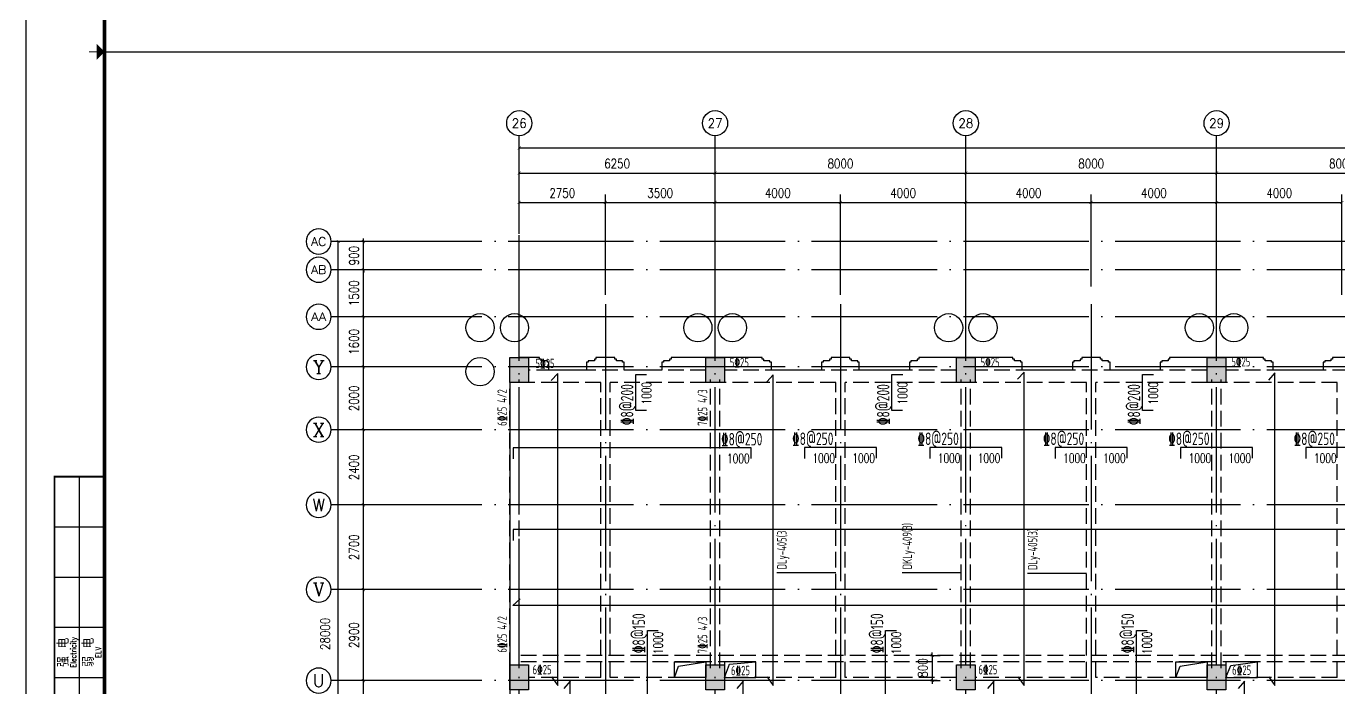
# Model space of a CAD drawing. Header units: millimetres. Extents: x 2998490 to 15040601, y 444546 to 7822218.
# Drawn here: x 14841995 to 14883870, y 7591634 to 7612727 of the extents above; entities that cross this region are included whole.
import ezdxf
from ezdxf.enums import TextEntityAlignment as Align

# ---------------------------------------------------------------- set-up
doc = ezdxf.new("R2010")
doc.units = ezdxf.units.MM
doc.header["$LTSCALE"] = 2000
doc.linetypes.add('DASH', pattern=[0.35, 0.25, -0.1])
doc.linetypes.add('DOTE', pattern=[2.42, 2, -0.2, 0.02, -0.2])
for name, color, linetype in [('3-AXIS', 3, 'Continuous'), ('3-AXIS_TEXT', 7, 'Continuous'), ('3-ban', 84, 'Continuous'), ('3-ban-rein', 1, 'Continuous'), ('3-ban-TEXT', 7, 'Continuous'), ('3-COLUMN-UP', 2, 'Continuous'), ('3-dote', 43, 'DOTE'), ('3-HATCH', 8, 'Continuous'), ('3-liang-rein-X', 54, 'Continuous'), ('3-liang-rein-Y', 130, 'Continuous'), ('3-liang-R截面-Y', 70, 'Continuous'), ('3-liang-s-1', 44, 'Continuous'), ('3-liang-xu', 120, 'DASH'), ('3-装饰线脚', 7, 'Continuous'), ('AXIS', 3, 'Continuous'), ('AXIS_TEXT', 7, 'Continuous'), ('图框', 7, 'Continuous')]:
    doc.layers.add(name, color=color, linetype=linetype)
doc.layers.add('3-零部件', color=73, linetype='Continuous', lineweight=5)
doc.styles.add('_TCH_AXIS', font='COMPLEX', dxfattribs={"bigfont": 'GBCBIG'})
doc.styles.add('COMPLEX', font='COMPLEX')
doc.styles.add('DIM_FONT', font='SIMPLEX', dxfattribs={"width": 0.8, "bigfont": 'HZTXT'})
doc.styles.add('TJ1', font='tj-romans1.shx', dxfattribs={"width": 0.8, "bigfont": 'tj-hztxt1.shx'})
doc.styles.add('TKZ2_tjkts.shx', font='tjromant.shx', dxfattribs={"bigfont": 'tjkts.shx'})
doc.styles.add('TSSD_Rein', font='Tssdeng.shx', dxfattribs={"width": 0.7, "bigfont": 'hztxt.shx'})
doc.dimstyles.new('DIMN100', dxfattribs={"dimtxt": 300, "dimasz": 100, "dimexe": 250, "dimexo": 300, "dimgap": 150, "dimtad": 1, "dimdec": 0, "dimzin": 0, "dimdsep": 46, "dimtxsty": 'DIM_FONT', "dimblk": 'ARCHTICK', "dimcen": 0.09, "dimclrt": 7, "dimazin": 2, "dimtfac": 1, "dimtdec": 0, "dimtix": 1, "dimtmove": 2, "dimatfit": 3, "dimldrblk": 'ARCHTICK', "dimfxl": 0, "dimtolj": 1, "dimtzin": 0, "dimarcsym": 0})

# ---------------------------------------------------------------- blocks, each defined once
blk = doc.blocks.new('TJAD_TK_A0')
at = {"layer": '图框'}
for p, q in [((973, -441.7), (973, 399.3)), ((990, -412.7), (990, -156.7)), ((982, -172.7), (998, -172.7)), ((982, -188.7), (998, -188.7)), ((982, -204.7), (998, -204.7)), ((982, -220.7), (998, -220.7))]:
    blk.add_line(p, q, dxfattribs=at)
at = {"layer": '图框', "const_width": 1.2}
blk.add_lwpolyline([(2152, -431.7), (2152, 389.3), (998, 389.3), (998, -431.7)], close=True, dxfattribs=at)
at = {"layer": '图框'}
for points, const_width in [([(995.5, -21.2), (993, -21.2)], 0.3), ([(998, -431.7), (982, -431.7), (982, -156.7), (998, -156.7)], 0.6)]:
    blk.add_lwpolyline(points, dxfattribs=dict(at, const_width=const_width))
blk.add_solid([(995.5, -23.7), (995.5, -18.7), (998, -21.2)], dxfattribs=at)
at = {"layer": '图框', "style": 'TKZ2_tjkts.shx'}
for s, p in [('强 电', (984.79, -212.7)), ('弱 电', (992.79, -212.7))]:
    blk.add_text(s, height=3.6, rotation=90, dxfattribs=at).set_placement(p, align=Align.MIDDLE_CENTER)
at = {"layer": '图框', "style": 'TKZ2_tjkts.shx', "width": 0.8}
for s, p in [('Electricity', (988.02, -212.7)), ('ELV', (996.02, -212.7))]:
    blk.add_text(s, height=1.8, rotation=90, dxfattribs=at).set_placement(p, align=Align.MIDDLE_CENTER)
blk = doc.blocks.new('_ArchTick')
at = {"color": 0, "linetype": 'ByBlock', "const_width": 0.15}
blk.add_lwpolyline([(-0.5, -0.5), (0.5, 0.5)], dxfattribs=at)
blk = doc.blocks.new('*D638')
at = {"layer": 'AXIS', "color": 0, "lineweight": -2}
for p, q in [((14854449, 7591863), (14852501, 7591863)), ((14852751, 7587863), (14852751, 7591863)), ((14854449, 7587863), (14852501, 7587863))]:
    blk.add_line(p, q, dxfattribs=at)
at = {"layer": 'Defpoints', "color": 0}
for p in [(14852751, 7591863), (14854749, 7591863), (14854749, 7587863)]:
    blk.add_point(p, dxfattribs=at)
at = {"layer": 'AXIS', "color": 0, "lineweight": -2, "xscale": 100, "yscale": 100, "zscale": 100}
for p, rotation in [((14852751, 7591863), 90), ((14852751, 7587863), 270)]:
    blk.add_blockref('_ArchTick', p, dxfattribs=dict(at, rotation=rotation))
at = {"layer": 'AXIS', "color": 7, "insert": (14852451, 7589863), "char_height": 300, "attachment_point": 5, "rotation": 90, "style": 'DIM_FONT'}
blk.add_mtext('\\A1;4000', dxfattribs=at)
blk = doc.blocks.new('*D639')
at = {"layer": 'AXIS', "color": 0, "lineweight": -2}
for p, q in [((14854449, 7594763), (14852501, 7594763)), ((14852751, 7591863), (14852751, 7594763)), ((14854449, 7591863), (14852501, 7591863))]:
    blk.add_line(p, q, dxfattribs=at)
at = {"layer": 'Defpoints', "color": 0}
for p in [(14852751, 7594763), (14854749, 7594763), (14854749, 7591863)]:
    blk.add_point(p, dxfattribs=at)
at = {"layer": 'AXIS', "color": 0, "lineweight": -2, "xscale": 100, "yscale": 100, "zscale": 100}
for p, rotation in [((14852751, 7594763), 90), ((14852751, 7591863), 270)]:
    blk.add_blockref('_ArchTick', p, dxfattribs=dict(at, rotation=rotation))
at = {"layer": 'AXIS', "color": 7, "insert": (14852451, 7593313), "char_height": 300, "attachment_point": 5, "rotation": 90, "style": 'DIM_FONT'}
blk.add_mtext('\\A1;2900', dxfattribs=at)
blk = doc.blocks.new('*D640')
at = {"layer": 'AXIS', "color": 0, "lineweight": -2}
for p, q in [((14854449, 7597463), (14852501, 7597463)), ((14852751, 7594763), (14852751, 7597463)), ((14854449, 7594763), (14852501, 7594763))]:
    blk.add_line(p, q, dxfattribs=at)
at = {"layer": 'Defpoints', "color": 0}
for p in [(14852751, 7597463), (14854749, 7597463), (14854749, 7594763)]:
    blk.add_point(p, dxfattribs=at)
at = {"layer": 'AXIS', "color": 0, "lineweight": -2, "xscale": 100, "yscale": 100, "zscale": 100}
for p, rotation in [((14852751, 7597463), 90), ((14852751, 7594763), 270)]:
    blk.add_blockref('_ArchTick', p, dxfattribs=dict(at, rotation=rotation))
at = {"layer": 'AXIS', "color": 7, "insert": (14852451, 7596113), "char_height": 300, "attachment_point": 5, "rotation": 90, "style": 'DIM_FONT'}
blk.add_mtext('\\A1;2700', dxfattribs=at)
blk = doc.blocks.new('*D641')
at = {"layer": 'AXIS', "color": 0, "lineweight": -2}
for p, q in [((14854449, 7599863), (14852501, 7599863)), ((14852751, 7597463), (14852751, 7599863)), ((14854449, 7597463), (14852501, 7597463))]:
    blk.add_line(p, q, dxfattribs=at)
at = {"layer": 'Defpoints', "color": 0}
for p in [(14852751, 7599863), (14854749, 7599863), (14854749, 7597463)]:
    blk.add_point(p, dxfattribs=at)
at = {"layer": 'AXIS', "color": 0, "lineweight": -2, "xscale": 100, "yscale": 100, "zscale": 100}
for p, rotation in [((14852751, 7599863), 90), ((14852751, 7597463), 270)]:
    blk.add_blockref('_ArchTick', p, dxfattribs=dict(at, rotation=rotation))
at = {"layer": 'AXIS', "color": 7, "insert": (14852451, 7598663), "char_height": 300, "attachment_point": 5, "rotation": 90, "style": 'DIM_FONT'}
blk.add_mtext('\\A1;2400', dxfattribs=at)
blk = doc.blocks.new('*D642')
at = {"layer": 'AXIS', "color": 0, "lineweight": -2}
for p, q in [((14854449, 7601863), (14852501, 7601863)), ((14852751, 7599863), (14852751, 7601863)), ((14854449, 7599863), (14852501, 7599863))]:
    blk.add_line(p, q, dxfattribs=at)
at = {"layer": 'Defpoints', "color": 0}
for p in [(14852751, 7601863), (14854749, 7601863), (14854749, 7599863)]:
    blk.add_point(p, dxfattribs=at)
at = {"layer": 'AXIS', "color": 0, "lineweight": -2, "xscale": 100, "yscale": 100, "zscale": 100}
for p, rotation in [((14852751, 7601863), 90), ((14852751, 7599863), 270)]:
    blk.add_blockref('_ArchTick', p, dxfattribs=dict(at, rotation=rotation))
at = {"layer": 'AXIS', "color": 7, "insert": (14852451, 7600863), "char_height": 300, "attachment_point": 5, "rotation": 90, "style": 'DIM_FONT'}
blk.add_mtext('\\A1;2000', dxfattribs=at)
blk = doc.blocks.new('*D643')
at = {"layer": 'AXIS', "color": 0, "lineweight": -2}
for p, q in [((14854449, 7603463), (14852501, 7603463)), ((14852751, 7601863), (14852751, 7603463)), ((14854449, 7601863), (14852501, 7601863))]:
    blk.add_line(p, q, dxfattribs=at)
at = {"layer": 'Defpoints', "color": 0}
for p in [(14852751, 7603463), (14854749, 7603463), (14854749, 7601863)]:
    blk.add_point(p, dxfattribs=at)
at = {"layer": 'AXIS', "color": 0, "lineweight": -2, "xscale": 100, "yscale": 100, "zscale": 100}
for p, rotation in [((14852751, 7603463), 90), ((14852751, 7601863), 270)]:
    blk.add_blockref('_ArchTick', p, dxfattribs=dict(at, rotation=rotation))
at = {"layer": 'AXIS', "color": 7, "insert": (14852451, 7602663), "char_height": 300, "attachment_point": 5, "rotation": 90, "style": 'DIM_FONT'}
blk.add_mtext('\\A1;1600', dxfattribs=at)
blk = doc.blocks.new('*D644')
at = {"layer": 'AXIS', "color": 0, "lineweight": -2}
for p, q in [((14854449, 7604963), (14852501, 7604963)), ((14852751, 7603463), (14852751, 7604963)), ((14854449, 7603463), (14852501, 7603463))]:
    blk.add_line(p, q, dxfattribs=at)
at = {"layer": 'Defpoints', "color": 0}
for p in [(14852751, 7604963), (14854749, 7604963), (14854749, 7603463)]:
    blk.add_point(p, dxfattribs=at)
at = {"layer": 'AXIS', "color": 0, "lineweight": -2, "xscale": 100, "yscale": 100, "zscale": 100}
for p, rotation in [((14852751, 7604963), 90), ((14852751, 7603463), 270)]:
    blk.add_blockref('_ArchTick', p, dxfattribs=dict(at, rotation=rotation))
at = {"layer": 'AXIS', "color": 7, "insert": (14852451, 7604213), "char_height": 300, "attachment_point": 5, "rotation": 90, "style": 'DIM_FONT'}
blk.add_mtext('\\A1;1500', dxfattribs=at)
blk = doc.blocks.new('*D645')
at = {"layer": 'AXIS', "color": 0, "lineweight": -2}
for p, q in [((14854449, 7605863), (14852501, 7605863)), ((14852751, 7605863), (14852751, 7605963)), ((14852751, 7604963), (14852751, 7605863)), ((14854449, 7604963), (14852501, 7604963)), ((14852751, 7604963), (14852751, 7604863))]:
    blk.add_line(p, q, dxfattribs=at)
at = {"layer": 'Defpoints', "color": 0}
for p in [(14852751, 7605863), (14854749, 7605863), (14854749, 7604963)]:
    blk.add_point(p, dxfattribs=at)
at = {"layer": 'AXIS', "color": 0, "lineweight": -2, "xscale": 100, "yscale": 100, "zscale": 100}
for p, rotation in [((14852751, 7605863), 270), ((14852751, 7604963), 90)]:
    blk.add_blockref('_ArchTick', p, dxfattribs=dict(at, rotation=rotation))
at = {"layer": 'AXIS', "color": 7, "insert": (14852451, 7605413), "char_height": 300, "attachment_point": 5, "rotation": 90, "style": 'DIM_FONT'}
blk.add_mtext('\\A1;900', dxfattribs=at)
blk = doc.blocks.new('*D646')
at = {"layer": 'AXIS', "color": 0, "lineweight": -2}
for p, q in [((14855249, 7605863), (14851701, 7605863)), ((14851951, 7577863), (14851951, 7605863)), ((14855249, 7577863), (14851701, 7577863))]:
    blk.add_line(p, q, dxfattribs=at)
at = {"layer": 'Defpoints', "color": 0}
for p in [(14851951, 7605863), (14855549, 7605863), (14855549, 7577863)]:
    blk.add_point(p, dxfattribs=at)
at = {"layer": 'AXIS', "color": 0, "lineweight": -2, "xscale": 100, "yscale": 100, "zscale": 100}
for p, rotation in [((14851951, 7605863), 90), ((14851951, 7577863), 270)]:
    blk.add_blockref('_ArchTick', p, dxfattribs=dict(at, rotation=rotation))
at = {"layer": 'AXIS', "color": 7, "insert": (14851531, 7593352), "char_height": 300, "attachment_point": 5, "rotation": 90, "style": 'DIM_FONT'}
blk.add_mtext('\\A1;28000', dxfattribs=at)
blk = doc.blocks.new('*D647')
at = {"layer": 'AXIS', "color": 0, "lineweight": -2}
for p, q in [((14857722, 7606906), (14857722, 7608297)), ((14863972, 7606906), (14863972, 7608297)), ((14857722, 7608047), (14863972, 7608047))]:
    blk.add_line(p, q, dxfattribs=at)
at = {"layer": 'Defpoints', "color": 0}
for p in [(14863972, 7608047), (14857722, 7606606), (14863972, 7606606)]:
    blk.add_point(p, dxfattribs=at)
at = {"layer": 'AXIS', "color": 0, "lineweight": -2, "xscale": 100, "yscale": 100, "zscale": 100, "rotation": 180}
blk.add_blockref('_ArchTick', (14857722, 7608047), dxfattribs=at)
at = {"layer": 'AXIS', "color": 0, "lineweight": -2, "xscale": 100, "yscale": 100, "zscale": 100}
blk.add_blockref('_ArchTick', (14863972, 7608047), dxfattribs=at)
at = {"layer": 'AXIS', "color": 7, "insert": (14860847, 7608347), "char_height": 300, "attachment_point": 5, "style": 'DIM_FONT'}
blk.add_mtext('\\A1;6250', dxfattribs=at)
blk = doc.blocks.new('*D648')
at = {"layer": 'AXIS', "color": 0, "lineweight": -2}
for p, q in [((14863972, 7606906), (14863972, 7608297)), ((14871972, 7606906), (14871972, 7608297)), ((14863972, 7608047), (14871972, 7608047))]:
    blk.add_line(p, q, dxfattribs=at)
at = {"layer": 'Defpoints', "color": 0}
for p in [(14871972, 7608047), (14863972, 7606606), (14871972, 7606606)]:
    blk.add_point(p, dxfattribs=at)
at = {"layer": 'AXIS', "color": 0, "lineweight": -2, "xscale": 100, "yscale": 100, "zscale": 100, "rotation": 180}
blk.add_blockref('_ArchTick', (14863972, 7608047), dxfattribs=at)
at = {"layer": 'AXIS', "color": 0, "lineweight": -2, "xscale": 100, "yscale": 100, "zscale": 100}
blk.add_blockref('_ArchTick', (14871972, 7608047), dxfattribs=at)
at = {"layer": 'AXIS', "color": 7, "insert": (14867972, 7608347), "char_height": 300, "attachment_point": 5, "style": 'DIM_FONT'}
blk.add_mtext('\\A1;8000', dxfattribs=at)
blk = doc.blocks.new('*D649')
at = {"layer": 'AXIS', "color": 0, "lineweight": -2}
for p, q in [((14871972, 7606906), (14871972, 7608297)), ((14879972, 7606906), (14879972, 7608297)), ((14871972, 7608047), (14879972, 7608047))]:
    blk.add_line(p, q, dxfattribs=at)
at = {"layer": 'Defpoints', "color": 0}
for p in [(14879972, 7608047), (14871972, 7606606), (14879972, 7606606)]:
    blk.add_point(p, dxfattribs=at)
at = {"layer": 'AXIS', "color": 0, "lineweight": -2, "xscale": 100, "yscale": 100, "zscale": 100, "rotation": 180}
blk.add_blockref('_ArchTick', (14871972, 7608047), dxfattribs=at)
at = {"layer": 'AXIS', "color": 0, "lineweight": -2, "xscale": 100, "yscale": 100, "zscale": 100}
blk.add_blockref('_ArchTick', (14879972, 7608047), dxfattribs=at)
at = {"layer": 'AXIS', "color": 7, "insert": (14875972, 7608347), "char_height": 300, "attachment_point": 5, "style": 'DIM_FONT'}
blk.add_mtext('\\A1;8000', dxfattribs=at)
blk = doc.blocks.new('*D650')
at = {"layer": 'AXIS', "color": 0, "lineweight": -2}
for p, q in [((14879972, 7606906), (14879972, 7608297)), ((14887972, 7606906), (14887972, 7608297)), ((14879972, 7608047), (14887972, 7608047))]:
    blk.add_line(p, q, dxfattribs=at)
at = {"layer": 'Defpoints', "color": 0}
for p in [(14887972, 7608047), (14879972, 7606606), (14887972, 7606606)]:
    blk.add_point(p, dxfattribs=at)
at = {"layer": 'AXIS', "color": 0, "lineweight": -2, "xscale": 100, "yscale": 100, "zscale": 100, "rotation": 180}
blk.add_blockref('_ArchTick', (14879972, 7608047), dxfattribs=at)
at = {"layer": 'AXIS', "color": 0, "lineweight": -2, "xscale": 100, "yscale": 100, "zscale": 100}
blk.add_blockref('_ArchTick', (14887972, 7608047), dxfattribs=at)
at = {"layer": 'AXIS', "color": 7, "insert": (14883972, 7608347), "char_height": 300, "attachment_point": 5, "style": 'DIM_FONT'}
blk.add_mtext('\\A1;8000', dxfattribs=at)
blk = doc.blocks.new('*D661')
at = {"layer": 'AXIS', "color": 0, "lineweight": -2}
for p, q in [((14857722, 7606106), (14857722, 7609097)), ((14857722, 7608847), (14933972, 7608847)), ((14933972, 7606106), (14933972, 7609097))]:
    blk.add_line(p, q, dxfattribs=at)
at = {"layer": 'Defpoints', "color": 0}
for p in [(14933972, 7608847), (14857722, 7605806), (14933972, 7605806)]:
    blk.add_point(p, dxfattribs=at)
at = {"layer": 'AXIS', "color": 0, "lineweight": -2, "xscale": 100, "yscale": 100, "zscale": 100, "rotation": 180}
blk.add_blockref('_ArchTick', (14857722, 7608847), dxfattribs=at)
at = {"layer": 'AXIS', "color": 0, "lineweight": -2, "xscale": 100, "yscale": 100, "zscale": 100}
blk.add_blockref('_ArchTick', (14933972, 7608847), dxfattribs=at)
at = {"layer": 'AXIS', "color": 7, "insert": (14895847, 7609147), "char_height": 300, "attachment_point": 5, "style": 'DIM_FONT'}
blk.add_mtext('\\A1;76250', dxfattribs=at)
blk = doc.blocks.new('_AXISO')
blk.add_circle((0, 0), 0.5)
at = {"layer": '3-AXIS_TEXT', "style": 'COMPLEX', "width": 1.041667}
blk.add_attdef('A', text='', height=0.56, dxfattribs=at).set_placement((-0.25, -0.28), (0.25, -0.28), align=Align.FIT)
blk = doc.blocks.new('*D1526')
at = {"layer": '3-零部件', "color": 0, "lineweight": -2}
for p, q in [((14857722, 7606163), (14857722, 7607359)), ((14857722, 7607109), (14860472, 7607109)), ((14860472, 7604168), (14860472, 7607359))]:
    blk.add_line(p, q, dxfattribs=at)
at = {"layer": 'Defpoints', "color": 0}
for p in [(14860472, 7607109), (14857722, 7605863), (14860472, 7603868)]:
    blk.add_point(p, dxfattribs=at)
at = {"layer": '3-零部件', "color": 0, "lineweight": -2, "xscale": 100, "yscale": 100, "zscale": 100, "rotation": 180}
blk.add_blockref('_ArchTick', (14857722, 7607109), dxfattribs=at)
at = {"layer": '3-零部件', "color": 0, "lineweight": -2, "xscale": 100, "yscale": 100, "zscale": 100}
blk.add_blockref('_ArchTick', (14860472, 7607109), dxfattribs=at)
at = {"layer": '3-零部件', "color": 7, "insert": (14859097, 7607409), "char_height": 300, "attachment_point": 5, "style": 'DIM_FONT'}
blk.add_mtext('\\A1;2750', dxfattribs=at)
blk = doc.blocks.new('*D1527')
at = {"layer": '3-零部件', "color": 0, "lineweight": -2}
for p, q in [((14860472, 7604168), (14860472, 7607359)), ((14860472, 7607109), (14863972, 7607109)), ((14863972, 7605730), (14863972, 7607359))]:
    blk.add_line(p, q, dxfattribs=at)
at = {"layer": 'Defpoints', "color": 0}
for p in [(14863972, 7607109), (14863972, 7605430), (14860472, 7603868)]:
    blk.add_point(p, dxfattribs=at)
at = {"layer": '3-零部件', "color": 0, "lineweight": -2, "xscale": 100, "yscale": 100, "zscale": 100, "rotation": 180}
blk.add_blockref('_ArchTick', (14860472, 7607109), dxfattribs=at)
at = {"layer": '3-零部件', "color": 0, "lineweight": -2, "xscale": 100, "yscale": 100, "zscale": 100}
blk.add_blockref('_ArchTick', (14863972, 7607109), dxfattribs=at)
at = {"layer": '3-零部件', "color": 7, "insert": (14862222, 7607409), "char_height": 300, "attachment_point": 5, "style": 'DIM_FONT'}
blk.add_mtext('\\A1;3500', dxfattribs=at)
blk = doc.blocks.new('*D1528')
at = {"layer": '3-零部件', "color": 0, "lineweight": -2}
for p, q in [((14863972, 7605730), (14863972, 7607359)), ((14863972, 7607109), (14867972, 7607109)), ((14867972, 7604168), (14867972, 7607359))]:
    blk.add_line(p, q, dxfattribs=at)
at = {"layer": 'Defpoints', "color": 0}
for p in [(14867972, 7607109), (14863972, 7605430), (14867972, 7603868)]:
    blk.add_point(p, dxfattribs=at)
at = {"layer": '3-零部件', "color": 0, "lineweight": -2, "xscale": 100, "yscale": 100, "zscale": 100, "rotation": 180}
blk.add_blockref('_ArchTick', (14863972, 7607109), dxfattribs=at)
at = {"layer": '3-零部件', "color": 0, "lineweight": -2, "xscale": 100, "yscale": 100, "zscale": 100}
blk.add_blockref('_ArchTick', (14867972, 7607109), dxfattribs=at)
at = {"layer": '3-零部件', "color": 7, "insert": (14865972, 7607409), "char_height": 300, "attachment_point": 5, "style": 'DIM_FONT'}
blk.add_mtext('\\A1;4000', dxfattribs=at)
blk = doc.blocks.new('*D1529')
at = {"layer": '3-零部件', "color": 0, "lineweight": -2}
for p, q in [((14867972, 7604168), (14867972, 7607359)), ((14867972, 7607109), (14871972, 7607109)), ((14871972, 7604433), (14871972, 7607359))]:
    blk.add_line(p, q, dxfattribs=at)
at = {"layer": 'Defpoints', "color": 0}
for p in [(14871972, 7607109), (14871972, 7604133), (14867972, 7603868)]:
    blk.add_point(p, dxfattribs=at)
at = {"layer": '3-零部件', "color": 0, "lineweight": -2, "xscale": 100, "yscale": 100, "zscale": 100, "rotation": 180}
blk.add_blockref('_ArchTick', (14867972, 7607109), dxfattribs=at)
at = {"layer": '3-零部件', "color": 0, "lineweight": -2, "xscale": 100, "yscale": 100, "zscale": 100}
blk.add_blockref('_ArchTick', (14871972, 7607109), dxfattribs=at)
at = {"layer": '3-零部件', "color": 7, "insert": (14869972, 7607409), "char_height": 300, "attachment_point": 5, "style": 'DIM_FONT'}
blk.add_mtext('\\A1;4000', dxfattribs=at)
blk = doc.blocks.new('*D1530')
at = {"layer": '3-零部件', "color": 0, "lineweight": -2}
for p, q in [((14871972, 7604433), (14871972, 7607359)), ((14871972, 7607109), (14875972, 7607109)), ((14875972, 7604433), (14875972, 7607359))]:
    blk.add_line(p, q, dxfattribs=at)
at = {"layer": 'Defpoints', "color": 0}
for p in [(14875972, 7607109), (14871972, 7604133), (14875972, 7604133)]:
    blk.add_point(p, dxfattribs=at)
at = {"layer": '3-零部件', "color": 0, "lineweight": -2, "xscale": 100, "yscale": 100, "zscale": 100, "rotation": 180}
blk.add_blockref('_ArchTick', (14871972, 7607109), dxfattribs=at)
at = {"layer": '3-零部件', "color": 0, "lineweight": -2, "xscale": 100, "yscale": 100, "zscale": 100}
blk.add_blockref('_ArchTick', (14875972, 7607109), dxfattribs=at)
at = {"layer": '3-零部件', "color": 7, "insert": (14873972, 7607409), "char_height": 300, "attachment_point": 5, "style": 'DIM_FONT'}
blk.add_mtext('\\A1;4000', dxfattribs=at)
blk = doc.blocks.new('*D1531')
at = {"layer": '3-零部件', "color": 0, "lineweight": -2}
for p, q in [((14875972, 7604433), (14875972, 7607359)), ((14875972, 7607109), (14879972, 7607109)), ((14879972, 7604804), (14879972, 7607359))]:
    blk.add_line(p, q, dxfattribs=at)
at = {"layer": 'Defpoints', "color": 0}
for p in [(14879972, 7607109), (14879972, 7604504), (14875972, 7604133)]:
    blk.add_point(p, dxfattribs=at)
at = {"layer": '3-零部件', "color": 0, "lineweight": -2, "xscale": 100, "yscale": 100, "zscale": 100, "rotation": 180}
blk.add_blockref('_ArchTick', (14875972, 7607109), dxfattribs=at)
at = {"layer": '3-零部件', "color": 0, "lineweight": -2, "xscale": 100, "yscale": 100, "zscale": 100}
blk.add_blockref('_ArchTick', (14879972, 7607109), dxfattribs=at)
at = {"layer": '3-零部件', "color": 7, "insert": (14877972, 7607409), "char_height": 300, "attachment_point": 5, "style": 'DIM_FONT'}
blk.add_mtext('\\A1;4000', dxfattribs=at)
blk = doc.blocks.new('*D1532')
at = {"layer": '3-零部件', "color": 0, "lineweight": -2}
for p, q in [((14879972, 7604804), (14879972, 7607359)), ((14879972, 7607109), (14883972, 7607109)), ((14883972, 7604168), (14883972, 7607359))]:
    blk.add_line(p, q, dxfattribs=at)
at = {"layer": 'Defpoints', "color": 0}
for p in [(14883972, 7607109), (14879972, 7604504), (14883972, 7603868)]:
    blk.add_point(p, dxfattribs=at)
at = {"layer": '3-零部件', "color": 0, "lineweight": -2, "xscale": 100, "yscale": 100, "zscale": 100, "rotation": 180}
blk.add_blockref('_ArchTick', (14879972, 7607109), dxfattribs=at)
at = {"layer": '3-零部件', "color": 0, "lineweight": -2, "xscale": 100, "yscale": 100, "zscale": 100}
blk.add_blockref('_ArchTick', (14883972, 7607109), dxfattribs=at)
at = {"layer": '3-零部件', "color": 7, "insert": (14881972, 7607409), "char_height": 300, "attachment_point": 5, "style": 'DIM_FONT'}
blk.add_mtext('\\A1;4000', dxfattribs=at)
blk = doc.blocks.new('*D1881')
at = {"layer": '3-ban', "color": 0, "lineweight": -2}
for p, q in [((14870849, 7592663), (14871150, 7592663)), ((14870900, 7592663), (14870900, 7592763)), ((14870900, 7592663), (14870900, 7591863)), ((14870849, 7591863), (14871150, 7591863)), ((14870900, 7591863), (14870900, 7591763))]:
    blk.add_line(p, q, dxfattribs=at)
at = {"layer": 'Defpoints', "color": 0}
for p in [(14870549, 7592663), (14870549, 7591863), (14870900, 7591863)]:
    blk.add_point(p, dxfattribs=at)
at = {"layer": '3-ban', "color": 0, "lineweight": -2, "xscale": 100, "yscale": 100, "zscale": 100}
for p, rotation in [((14870900, 7592663), 270), ((14870900, 7591863), 90)]:
    blk.add_blockref('_ArchTick', p, dxfattribs=dict(at, rotation=rotation))
at = {"layer": '3-ban', "color": 7, "insert": (14870600, 7592263), "char_height": 300, "attachment_point": 5, "rotation": 90, "style": 'DIM_FONT'}
blk.add_mtext('\\A1;800', dxfattribs=at)

msp = doc.modelspace()

# ---------------------------------------------------------------- hatches: boundary and pattern name
at = {"layer": '3-HATCH'}
for points in [[(14858022.2, 7601363.1), (14857422.2, 7601363.1), (14857422.2, 7602163.1), (14858022.2, 7602163.1)], [(14864272.2, 7601363.1), (14863672.2, 7601363.1), (14863672.2, 7602163.1), (14864272.2, 7602163.1)], [(14872272.2, 7601363.1), (14871672.2, 7601363.1), (14871672.2, 7602163.1), (14872272.2, 7602163.1)], [(14880272.2, 7601363.1), (14879672.2, 7601363.1), (14879672.2, 7602163.1), (14880272.2, 7602163.1)], [(14858022.2, 7591563.1), (14857422.2, 7591563.1), (14857422.2, 7592363.1), (14858022.2, 7592363.1)], [(14864272.2, 7591563.1), (14863672.2, 7591563.1), (14863672.2, 7592363.1), (14864272.2, 7592363.1)], [(14872272.2, 7591563.1), (14871672.2, 7591563.1), (14871672.2, 7592363.1), (14872272.2, 7592363.1)], [(14880272.2, 7591563.1), (14879672.2, 7591563.1), (14879672.2, 7592363.1), (14880272.2, 7592363.1)]]:
    msp.add_hatch(color=256, dxfattribs=at).paths.add_polyline_path(points)

# ---------------------------------------------------------------- linework, layer by layer
at = {"layer": '3-AXIS', "color": 15, "linetype": 'DOTE'}
for p, q in [((14857722.2, 7577863.1), (14857722.2, 7606518)), ((14863972.2, 7577863.1), (14863972.2, 7606518)), ((14871972.2, 7577863.1), (14871972.2, 7606518)), ((14879972.2, 7577863.1), (14879972.2, 7606518)), ((14933972.2, 7605863.1), (14854749, 7605863.1)), ((14933972.2, 7604963.1), (14854749, 7604963.1)), ((14933972.2, 7603463.1), (14854749, 7603463.1)), ((14933972.2, 7601863.1), (14854749, 7601863.1)), ((14933972.2, 7599863.1), (14854749, 7599863.1)), ((14933972.2, 7597463.1), (14854749, 7597463.1)), ((14933972.2, 7594763.1), (14854749, 7594763.1)), ((14933972.2, 7591863.1), (14854749, 7591863.1))]:
    msp.add_line(p, q, dxfattribs=at)
at = {"layer": '3-ban-rein'}
for points in [[(14858756.2, 7591979.2), (14858949.7, 7591705.5), (14858949.7, 7601657.1), (14858746.6, 7601427.7)], [(14861778.9, 7600470.6), (14861440.9, 7600470.6), (14861440.9, 7601620.6), (14861787, 7601620.6)], [(14865634.5, 7591979.2), (14865828, 7591705.5), (14865828, 7601616.7), (14865624.9, 7601387.4)], [(14869950.7, 7600470.6), (14869612.8, 7600470.6), (14869612.8, 7601620.6), (14869958.8, 7601620.6)], [(14873634.5, 7591979.2), (14873828, 7591705.5), (14873828, 7601699.9), (14873624.9, 7601470.6)], [(14877950.7, 7600470.6), (14877612.8, 7600470.6), (14877612.8, 7601620.6), (14877958.8, 7601620.6)], [(14881634.5, 7591979.2), (14881828, 7591705.5), (14881828, 7601674.1), (14881624.9, 7601444.7)], [(14865122.3, 7598945.2), (14865122.3, 7599283.1), (14857525, 7599283.1), (14857525, 7598937.1)], [(14869122.3, 7598957.4), (14869122.3, 7599295.3), (14866822.3, 7599295.3), (14866822.3, 7598949.3)], [(14873122.3, 7598957.4), (14873122.3, 7599295.3), (14870822.3, 7599295.3), (14870822.3, 7598949.3)], [(14877122.3, 7598957.4), (14877122.3, 7599295.3), (14874822.3, 7599295.3), (14874822.3, 7598949.3)], [(14881122.3, 7598957.4), (14881122.3, 7599295.3), (14878822.3, 7599295.3), (14878822.3, 7598949.3)], [(14885122.3, 7598957.4), (14885122.3, 7599295.3), (14882822.3, 7599295.3), (14882822.3, 7598949.3)], [(14921361.6, 7596339.1), (14921361.6, 7596677), (14857525, 7596677), (14857525, 7596331)], [(14919910.3, 7594454.9), (14920184, 7594261.5), (14857522.9, 7594261.5), (14857752.2, 7594464.6)], [(14862150.7, 7590663.1), (14861812.7, 7590663.1), (14861812.7, 7593460.7), (14862158.7, 7593460.7)], [(14869750.8, 7590663.1), (14869412.9, 7590663.1), (14869412.9, 7593460.7), (14869758.9, 7593460.7)], [(14877750.8, 7590663.1), (14877412.9, 7590663.1), (14877412.9, 7593460.7), (14877758.9, 7593460.7)], [(14859154.7, 7588158.9), (14859348.2, 7587885.2), (14859348.2, 7591842.5), (14859145.1, 7591613.1)], [(14864674, 7588158.9), (14864867.4, 7587885.2), (14864867.4, 7591842.5), (14864664.3, 7591613.1)], [(14872674, 7588158.9), (14872867.4, 7587885.2), (14872867.4, 7591842.5), (14872664.3, 7591613.1)], [(14880674, 7588158.9), (14880867.4, 7587885.2), (14880867.4, 7591842.5), (14880664.3, 7591613.1)]]:
    msp.add_lwpolyline(points, dxfattribs=at)
at = {"layer": '3-COLUMN-UP'}
for points in [[(14858022.2, 7601363.1), (14857422.2, 7601363.1), (14857422.2, 7602163.1), (14858022.2, 7602163.1)], [(14864272.2, 7601363.1), (14863672.2, 7601363.1), (14863672.2, 7602163.1), (14864272.2, 7602163.1)], [(14872272.2, 7601363.1), (14871672.2, 7601363.1), (14871672.2, 7602163.1), (14872272.2, 7602163.1)], [(14880272.2, 7601363.1), (14879672.2, 7601363.1), (14879672.2, 7602163.1), (14880272.2, 7602163.1)], [(14858022.2, 7591563.1), (14857422.2, 7591563.1), (14857422.2, 7592363.1), (14858022.2, 7592363.1)], [(14864272.2, 7591563.1), (14863672.2, 7591563.1), (14863672.2, 7592363.1), (14864272.2, 7592363.1)], [(14872272.2, 7591563.1), (14871672.2, 7591563.1), (14871672.2, 7592363.1), (14872272.2, 7592363.1)], [(14880272.2, 7591563.1), (14879672.2, 7591563.1), (14879672.2, 7592363.1), (14880272.2, 7592363.1)]]:
    msp.add_lwpolyline(points, close=True, dxfattribs=at)
at = {"layer": '3-dote'}
for p, q in [((14860472.2, 7603868.3), (14860472.2, 7575686.7)), ((14867972.2, 7603868.3), (14867972.2, 7575686.7)), ((14875972.2, 7603868.3), (14875972.2, 7575686.7))]:
    msp.add_line(p, q, dxfattribs=at)
at = {"layer": '3-liang-R截面-Y'}
for p, q in [((14865942.1, 7595303.7), (14867822.1, 7595303.7)), ((14869942.3, 7595303.7), (14871822.2, 7595303.7)), ((14873942.1, 7595285.5), (14875822.1, 7595285.5))]:
    msp.add_line(p, q, dxfattribs=at)
at = {"layer": '3-liang-s-1'}
for points in [[(14863972.2, 7602163.1), (14862572.2, 7602163.1), (14862572.2, 7602113.1), (14862522.2, 7602113.1), (14862522.2, 7602063.1), (14862322.2, 7602063.1), (14862322.2, 7602013.1), (14862272.2, 7602013.1), (14862272.2, 7601763.1), (14861072.2, 7601763.1), (14861072.2, 7602013.1), (14861022.2, 7602013.1), (14861022.2, 7602063.1), (14860822.2, 7602063.1), (14860822.2, 7602113.1), (14860772.2, 7602113.1), (14860772.2, 7602163.1), (14860172.2, 7602163.1), (14860172.2, 7602113.1), (14860122.2, 7602113.1), (14860122.2, 7602063.1), (14859922.2, 7602063.1), (14859922.2, 7602013.1), (14859872.2, 7602013.1), (14859872.2, 7601763.1), (14858672.2, 7601763.1), (14858672.2, 7602013.1), (14858622.2, 7602013.1), (14858622.2, 7602063.1), (14858422.2, 7602063.1), (14858422.2, 7602113.1), (14858372.2, 7602113.1), (14858372.2, 7602163.1), (14857722.2, 7602163.1)], [(14871972.1, 7602163.1), (14870472.1, 7602163.1), (14870472.1, 7602113.1), (14870422.1, 7602113.1), (14870422.1, 7602063.1), (14870222.1, 7602063.1), (14870222.1, 7602013.1), (14870172.1, 7602013.1), (14870172.1, 7601763.1), (14868572.1, 7601763.1), (14868572.1, 7602013.1), (14868522.1, 7602013.1), (14868522.1, 7602063.1), (14868322.1, 7602063.1), (14868322.1, 7602113.1), (14868272.1, 7602113.1), (14868272.1, 7602163.1), (14867672.1, 7602163.1), (14867672.1, 7602113.1), (14867622.1, 7602113.1), (14867622.1, 7602063.1), (14867422.1, 7602063.1), (14867422.1, 7602013.1), (14867372.1, 7602013.1), (14867372.1, 7601763.1), (14865772.1, 7601763.1), (14865772.1, 7602013.1), (14865722.1, 7602013.1), (14865722.1, 7602063.1), (14865522.1, 7602063.4), (14865522.1, 7602113.1), (14865472.1, 7602113.1), (14865472.1, 7602163.1), (14863972.1, 7602163.1)], [(14879972.1, 7602163.1), (14878472.1, 7602163.1), (14878472.1, 7602113.1), (14878422.1, 7602113.1), (14878422.1, 7602063.1), (14878222.1, 7602063.1), (14878222.1, 7602013.1), (14878172.1, 7602013.1), (14878172.1, 7601763.1), (14876572.1, 7601763.1), (14876572.1, 7602013.1), (14876522.1, 7602013.1), (14876522.1, 7602063.1), (14876322.1, 7602063.1), (14876322.1, 7602113.1), (14876272.1, 7602113.1), (14876272.1, 7602163.1), (14875672.1, 7602163.1), (14875672.1, 7602113.1), (14875622.1, 7602113.1), (14875622.1, 7602063.1), (14875422.1, 7602063.1), (14875422.1, 7602013.1), (14875372.1, 7602013.1), (14875372.1, 7601763.1), (14873772.1, 7601763.1), (14873772.1, 7602013.1), (14873722.1, 7602013.1), (14873722.1, 7602063.1), (14873522.1, 7602063.4), (14873522.1, 7602113.1), (14873472.1, 7602113.1), (14873472.1, 7602163.1), (14871972.1, 7602163.1)], [(14884272.1, 7602163.1), (14883672.1, 7602163.1), (14883672.1, 7602113.1), (14883622.1, 7602113.1), (14883622.1, 7602063.1), (14883422.1, 7602063.1), (14883422.1, 7602013.1), (14883372.1, 7602013.1), (14883372.1, 7601763.1), (14881772.1, 7601763.1), (14881772.1, 7602013.1), (14881722.1, 7602013.1), (14881722.1, 7602063.1), (14881522.1, 7602063.4), (14881522.1, 7602113.1), (14881472.1, 7602113.1), (14881472.1, 7602163.1), (14879972.1, 7602163.1)], [(14857422.2, 7601363.1), (14857422.2, 7578263.1)], [(14862672.2, 7591963.1), (14862803.4, 7592317.2), (14863672.2, 7592463.1)], [(14864272.2, 7591963.1), (14864430.2, 7592384.3), (14865272.2, 7592463.1)], [(14878672.2, 7591963.1), (14878812.4, 7592318), (14879672.2, 7592463.1)], [(14880272.2, 7591963.1), (14880428.5, 7592342.2), (14881272.2, 7592463.1)]]:
    msp.add_lwpolyline(points, dxfattribs=at)
for points in [[(14863672.2, 7591963.1), (14862672.2, 7591963.1), (14862672.2, 7592463.1), (14863672.2, 7592463.1)], [(14864272.2, 7591963.1), (14865272.2, 7591963.1), (14865272.2, 7592463.1), (14864272.2, 7592463.1)], [(14879672.2, 7591963.1), (14878672.2, 7591963.1), (14878672.2, 7592463.1), (14879672.2, 7592463.1)], [(14880272.2, 7591963.1), (14881272.2, 7591963.1), (14881272.2, 7592463.1), (14880272.2, 7592463.1)]]:
    msp.add_lwpolyline(points, close=True, dxfattribs=at)
at = {"layer": '3-liang-xu'}
for p, q in [((14863672.2, 7601763.1), (14858022.2, 7601763.1)), ((14871672.2, 7601763.1), (14864272.2, 7601763.1)), ((14879672.2, 7601763.1), (14872272.2, 7601763.1)), ((14887672.2, 7601763.1), (14880272.2, 7601763.1)), ((14857422.2, 7592263.1), (14857422.2, 7601463.1)), ((14857722.2, 7592263.1), (14857722.2, 7601463.1)), ((14860322.2, 7601363.1), (14858022.2, 7601363.1)), ((14860322.2, 7591963.1), (14860322.2, 7601363.1)), ((14863672.2, 7601363.1), (14860622.2, 7601363.1)), ((14860622.2, 7591963.1), (14860622.2, 7601363.1)), ((14863822.2, 7592263.1), (14863822.2, 7601463.1)), ((14864122.2, 7592263.1), (14864122.2, 7601463.1)), ((14867822.2, 7601363.1), (14864272.2, 7601363.1)), ((14867822.2, 7591963.1), (14867822.2, 7601363.1)), ((14871672.2, 7601363.1), (14868122.2, 7601363.1)), ((14868122.2, 7591963.1), (14868122.2, 7601363.1)), ((14871822.2, 7592263.1), (14871822.2, 7601463.1)), ((14872122.2, 7592263.1), (14872122.2, 7601463.1)), ((14875822.2, 7601363.1), (14872272.2, 7601363.1)), ((14875822.2, 7591963.1), (14875822.2, 7601363.1)), ((14879672.2, 7601363.1), (14876122.2, 7601363.1)), ((14876122.2, 7591963.1), (14876122.2, 7601363.1)), ((14879822.2, 7592263.1), (14879822.2, 7601463.1)), ((14880122.2, 7592263.1), (14880122.2, 7601463.1)), ((14883822.2, 7601363.1), (14880272.2, 7601363.1)), ((14883822.2, 7591963.1), (14883822.2, 7601363.1)), ((14919872.2, 7592663.1), (14857722.2, 7592663.1)), ((14919872.2, 7592463.1), (14857722.2, 7592463.1)), ((14860322.2, 7591963.1), (14858022.2, 7591963.1)), ((14863672.2, 7591963.1), (14860622.2, 7591963.1)), ((14867822.2, 7591963.1), (14864272.2, 7591963.1)), ((14871672.2, 7591963.1), (14868122.2, 7591963.1)), ((14875822.2, 7591963.1), (14872272.2, 7591963.1)), ((14879672.2, 7591963.1), (14876122.2, 7591963.1)), ((14883822.2, 7591963.1), (14880272.2, 7591963.1))]:
    msp.add_line(p, q, dxfattribs=at)
at = {"layer": '3-装饰线脚'}
for centre in [(14856472.2, 7603113.1), (14857572.2, 7603113.1), (14863422.2, 7603113.1), (14864522.2, 7603113.1), (14871422.2, 7603113.1), (14872522.2, 7603113.1), (14879422.2, 7603113.1), (14880522.2, 7603113.1), (14856472.2, 7601713.1)]:
    msp.add_circle(centre, 450, dxfattribs=at)
at = {"layer": 'AXIS'}
for p, q in [((14857722.2, 7606606.3), (14857722.2, 7609235.8)), ((14863972.2, 7606606.3), (14863972.2, 7609235.8)), ((14871972.2, 7606606.3), (14871972.2, 7609235.8)), ((14879972.2, 7606606.3), (14879972.2, 7609235.8)), ((14854749, 7605863.1), (14851724.5, 7605863.1)), ((14854749, 7604963.1), (14851724.5, 7604963.1)), ((14854749, 7603463.1), (14851724.5, 7603463.1)), ((14854749, 7601863.1), (14851724.5, 7601863.1)), ((14854749, 7599863.1), (14851724.5, 7599863.1)), ((14854749, 7597463.1), (14851724.5, 7597463.1)), ((14854749, 7594762.7), (14851724.5, 7594762.7)), ((14854749, 7591863.1), (14851724.5, 7591863.1))]:
    msp.add_line(p, q, dxfattribs=at)
at = {"layer": '图框'}
msp.add_line((14844494.6, 7611913.6), (14951894.6, 7611913.6), dxfattribs=at)

# ---------------------------------------------------------------- block references
at = {"layer": 'AXIS'}
ref = msp.add_blockref('_AXISO', (14857722.2, 7609635.8), dxfattribs=dict(at, xscale=800, yscale=800, zscale=800))
ref.add_attrib('A', '26', dxfattribs={"layer": 'AXIS_TEXT', "height": 294.28, "style": '_TCH_AXIS'}).set_placement((14857484, 7609488.7), (14857960.4, 7609488.7), align=Align.FIT)
ref = msp.add_blockref('_AXISO', (14863972.2, 7609635.8), dxfattribs=dict(at, xscale=800, yscale=800, zscale=800))
ref.add_attrib('A', '27', dxfattribs={"layer": 'AXIS_TEXT', "height": 294.28, "style": '_TCH_AXIS'}).set_placement((14863734, 7609488.7), (14864210.4, 7609488.7), align=Align.FIT)
ref = msp.add_blockref('_AXISO', (14871972.2, 7609635.8), dxfattribs=dict(at, xscale=800, yscale=800, zscale=800))
ref.add_attrib('A', '28', dxfattribs={"layer": 'AXIS_TEXT', "height": 294.28, "style": '_TCH_AXIS'}).set_placement((14871734, 7609488.7), (14872210.4, 7609488.7), align=Align.FIT)
ref = msp.add_blockref('_AXISO', (14879972.2, 7609635.8), dxfattribs=dict(at, xscale=800, yscale=800, zscale=800))
ref.add_attrib('A', '29', dxfattribs={"layer": 'AXIS_TEXT', "height": 294.28, "style": '_TCH_AXIS'}).set_placement((14879734, 7609488.7), (14880210.4, 7609488.7), align=Align.FIT)
ref = msp.add_blockref('_AXISO', (14851324.5, 7605863.1), dxfattribs=dict(at, xscale=-800, yscale=800, zscale=800))
ref.add_attrib('A', 'AC', dxfattribs={"layer": 'AXIS_TEXT', "height": 282.17, "style": '_TCH_AXIS'}).set_placement((14851082.6, 7605722), (14851566.3, 7605722), align=Align.FIT)
ref = msp.add_blockref('_AXISO', (14851324.5, 7604963.1), dxfattribs=dict(at, xscale=-800, yscale=800, zscale=800))
ref.add_attrib('A', 'AB', dxfattribs={"layer": 'AXIS_TEXT', "height": 270.86, "style": '_TCH_AXIS'}).set_placement((14851079.4, 7604827.7), (14851569.5, 7604827.7), align=Align.FIT)
ref = msp.add_blockref('_AXISO', (14851324.5, 7603463.1), dxfattribs=dict(at, xscale=-800, yscale=800, zscale=800))
ref.add_attrib('A', 'AA', dxfattribs={"layer": 'AXIS_TEXT', "height": 265.5, "style": '_TCH_AXIS'}).set_placement((14851078, 7603330.3), (14851571, 7603330.3), align=Align.FIT)
ref = msp.add_blockref('_AXISO', (14851324.5, 7601863.1), dxfattribs=dict(at, xscale=-800, yscale=800, zscale=800))
ref.add_attrib('A', 'Y', dxfattribs={"layer": 'AXIS_TEXT', "height": 415.3, "style": '_TCH_AXIS'}).set_placement((14851136.6, 7601655.5), (14851512.3, 7601655.5), align=Align.FIT)
ref = msp.add_blockref('_AXISO', (14851324.5, 7599863.1), dxfattribs=dict(at, xscale=-800, yscale=800, zscale=800))
ref.add_attrib('A', 'X', dxfattribs={"layer": 'AXIS_TEXT', "height": 425.2, "style": '_TCH_AXIS'}).set_placement((14851142.3, 7599650.5), (14851506.7, 7599650.5), align=Align.FIT)
ref = msp.add_blockref('_AXISO', (14851324.5, 7597463.1), dxfattribs=dict(at, xscale=-800, yscale=800, zscale=800))
ref.add_attrib('A', 'W', dxfattribs={"layer": 'AXIS_TEXT', "height": 386.7, "style": '_TCH_AXIS'}).set_placement((14851121.9, 7597269.8), (14851527, 7597269.8), align=Align.FIT)
ref = msp.add_blockref('_AXISO', (14851324.5, 7594762.7), dxfattribs=dict(at, xscale=-800, yscale=800, zscale=800))
ref.add_attrib('A', 'V', dxfattribs={"layer": 'AXIS_TEXT', "height": 425.2, "style": '_TCH_AXIS'}).set_placement((14851142.3, 7594550.1), (14851506.7, 7594550.1), align=Align.FIT)
ref = msp.add_blockref('_AXISO', (14851324.5, 7591863.1), dxfattribs=dict(at, xscale=-800, yscale=800, zscale=800))
ref.add_attrib('A', 'U', dxfattribs={"layer": 'AXIS_TEXT', "height": 405.5, "style": '_TCH_AXIS'}).set_placement((14851131.4, 7591660.3), (14851517.6, 7591660.3), align=Align.FIT)
at = {"layer": '图框', "xscale": 100, "yscale": 100, "zscale": 100}
msp.add_blockref('TJAD_TK_A0', (14744694.6, 7614033.9), dxfattribs=at)

# ---------------------------------------------------------------- texts
at = {"layer": '3-ban', "style": 'TSSD_Rein', "width": 0.7}
for s, rotation, p in [('%%1328@200', 89.99419, (14861363.9, 7600009.5, -5065)), ('%%1328@200', 89.99419, (14869535.7, 7600009.5, -5065)), ('%%1328@200', 89.99419, (14877535.7, 7600009.5, -5065)), ('%%1328@250', 0.00581, (14864162.3, 7599360.1, -5065)), ('%%1328@250', 0.00581, (14866429.8, 7599372.3, -5065)), ('%%1328@250', 0.00581, (14870429.8, 7599372.3, -5065)), ('%%1328@250', 0.00581, (14874429.8, 7599372.3, -5065)), ('%%1328@250', 0.00581, (14878429.8, 7599372.3, -5065)), ('%%1328@250', 0.00581, (14882429.8, 7599372.3, -5065)), ('%%1328@150', 89.99419, (14861735.6, 7592736.7, -5065)), ('%%1328@150', 89.99419, (14869335.8, 7592736.7, -5065)), ('%%1328@150', 89.99419, (14877335.8, 7592736.7, -5065))]:
    msp.add_text(s, height=400, rotation=rotation, dxfattribs=at).set_placement(p)
at = {"layer": '3-ban-TEXT', "style": 'TJ1', "width": 0.7}
for p in [(14861930.8, 7600667.6), (14870102.7, 7600667.6), (14878102.7, 7600667.6), (14862302.6, 7592705.7), (14869902.7, 7592705.7), (14877902.7, 7592705.7)]:
    msp.add_text('1000', height=300, rotation=90, dxfattribs=at).set_placement(p)
for p in [(14864351.9, 7598793.2), (14867078.9, 7598805.4), (14868351.9, 7598805.4), (14871078.9, 7598805.4), (14872351.9, 7598805.4), (14875078.9, 7598805.4), (14876351.9, 7598805.4), (14879078.9, 7598805.4), (14880351.9, 7598805.4), (14883078.9, 7598805.4)]:
    msp.add_text('1000', height=300, dxfattribs=at).set_placement(p)
at = {"layer": '3-liang-rein-X', "style": 'TSSD_Rein', "width": 0.7}
for s, p in [('5%%13225', (14858242.2, 7601824.7)), ('5%%13225', (14864442.2, 7601858.6)), ('5%%13225', (14872442.2, 7601864.6)), ('5%%13225', (14880442.2, 7601878.5)), ('6%%13225', (14858147.8, 7592063.1)), ('6%%13225', (14872372.5, 7592063.1)), ('6%%13225', (14864478.4, 7592033.7)), ('6%%13225', (14880469.4, 7592045.6))]:
    msp.add_text(s, height=300, dxfattribs=at).set_placement(p)
at = {"layer": '3-liang-rein-Y', "style": 'TSSD_Rein', "width": 0.7}
for s, p in [('6%%13225 4/2', (14857326.9, 7599985.8)), ('7%%13225 4/3', (14863721, 7599985.8)), ('6%%13225 4/2', (14857326.9, 7592751.7)), ('7%%13225 4/3', (14863721, 7592732.5))]:
    msp.add_text(s, height=300, rotation=90, dxfattribs=at).set_placement(p)
at = {"layer": '3-liang-R截面-Y', "style": 'TSSD_Rein', "width": 0.7}
for s, p in [('DLy-405(3)', (14866251.8, 7595407.9)), ('DKLy-409(3)', (14870251.9, 7595407.9)), ('DLy-405(3)', (14874251.8, 7595389.7))]:
    msp.add_text(s, height=300, rotation=90, dxfattribs=at).set_placement(p)

# ---------------------------------------------------------------- dimensions: what is measured, and where the dimension line sits
at = {"layer": '3-ban'}
dim = msp.add_linear_dim(base=(14870899.7, 7591863.1), p1=(14870549.2, 7592663.1), p2=(14870549.2, 7591863.1), angle=90, dimstyle='DIMN100', dxfattribs=at)
dim.commit()
dim.dimension.update_dxf_attribs({"geometry": '*D1881', "text_midpoint": (14870599.7, 7592263.1)})
at = {"layer": '3-零部件'}
for base, p1, p2, picture, middle in [((14860472.2, 7607109.1), (14857722.2, 7605863.1), (14860472.2, 7603868.3), '*D1526', (14859097.2, 7607409.1)), ((14863972.2, 7607109.1), (14860472.2, 7603868.3), (14863972.2, 7605429.7), '*D1527', (14862222.2, 7607409.1)), ((14867972.2, 7607109.1), (14863972.2, 7605429.7), (14867972.2, 7603868.3), '*D1528', (14865972.2, 7607409.1)), ((14871972.2, 7607109.1), (14867972.2, 7603868.3), (14871972.2, 7604133.1), '*D1529', (14869972.2, 7607409.1)), ((14875972.2, 7607109.1), (14871972.2, 7604133.1), (14875972.2, 7604133.1), '*D1530', (14873972.2, 7607409.1)), ((14879972.2, 7607109.1), (14875972.2, 7604133.1), (14879972.2, 7604504), '*D1531', (14877972.2, 7607409.1)), ((14883972.2, 7607109.1), (14879972.2, 7604504), (14883972.2, 7603868.3), '*D1532', (14881972.2, 7607409.1))]:
    dim = msp.add_linear_dim(base=base, p1=p1, p2=p2, dimstyle='DIMN100', dxfattribs=at)
    dim.commit()
    dim.dimension.update_dxf_attribs({"geometry": picture, "text_midpoint": middle})
at = {"layer": 'AXIS'}
for p1, p2, distance, picture, middle in [((14857722.2, 7605806.3), (14933972.2, 7605806.3), 3040.9, '*D661', (14895847.2, 7609147.2)), ((14857722.2, 7606606.3), (14863972.2, 7606606.3), 1440.9, '*D647', (14860847.2, 7608347.2)), ((14863972.2, 7606606.3), (14871972.2, 7606606.3), 1440.9, '*D648', (14867972.2, 7608347.2)), ((14871972.2, 7606606.3), (14879972.2, 7606606.3), 1440.9, '*D649', (14875972.2, 7608347.2)), ((14879972.2, 7606606.3), (14887972.2, 7606606.3), 1440.9, '*D650', (14883972.2, 7608347.2)), ((14854749, 7604963.1), (14854749, 7605863.1), 1997.5, '*D645', (14852451.5, 7605413.1)), ((14854749, 7603463.1), (14854749, 7604963.1), 1997.5, '*D644', (14852451.5, 7604213.1)), ((14854749, 7601863.1), (14854749, 7603463.1), 1997.5, '*D643', (14852451.5, 7602663.1)), ((14854749, 7599863.1), (14854749, 7601863.1), 1997.5, '*D642', (14852451.5, 7600863.1)), ((14854749, 7597463.1), (14854749, 7599863.1), 1997.5, '*D641', (14852451.5, 7598663.1)), ((14854749, 7594762.7), (14854749, 7597463.1), 1997.5, '*D640', (14852451.5, 7596112.9)), ((14854749, 7591863.1), (14854749, 7594762.7), 1997.5, '*D639', (14852451.5, 7593312.9)), ((14854749, 7587863.1), (14854749, 7591863.1), 1997.5, '*D638', (14852451.5, 7589863.1))]:
    dim = msp.add_aligned_dim(p1=p1, p2=p2, distance=distance, dimstyle='DIMN100', dxfattribs=at)
    dim.commit()
    dim.dimension.update_dxf_attribs({"geometry": picture, "text_midpoint": middle})
dim = msp.add_linear_dim(base=(14851951.5, 7605863.1), p1=(14855549, 7577863.1), p2=(14855549, 7605863.1), angle=90, dimstyle='DIMN100', dxfattribs=at)
dim.commit()
dim.dimension.update_dxf_attribs({"geometry": '*D646', "text_midpoint": (14851530.9, 7593352.5), "dimtype": 161})

doc.saveas('drawing.dxf')
